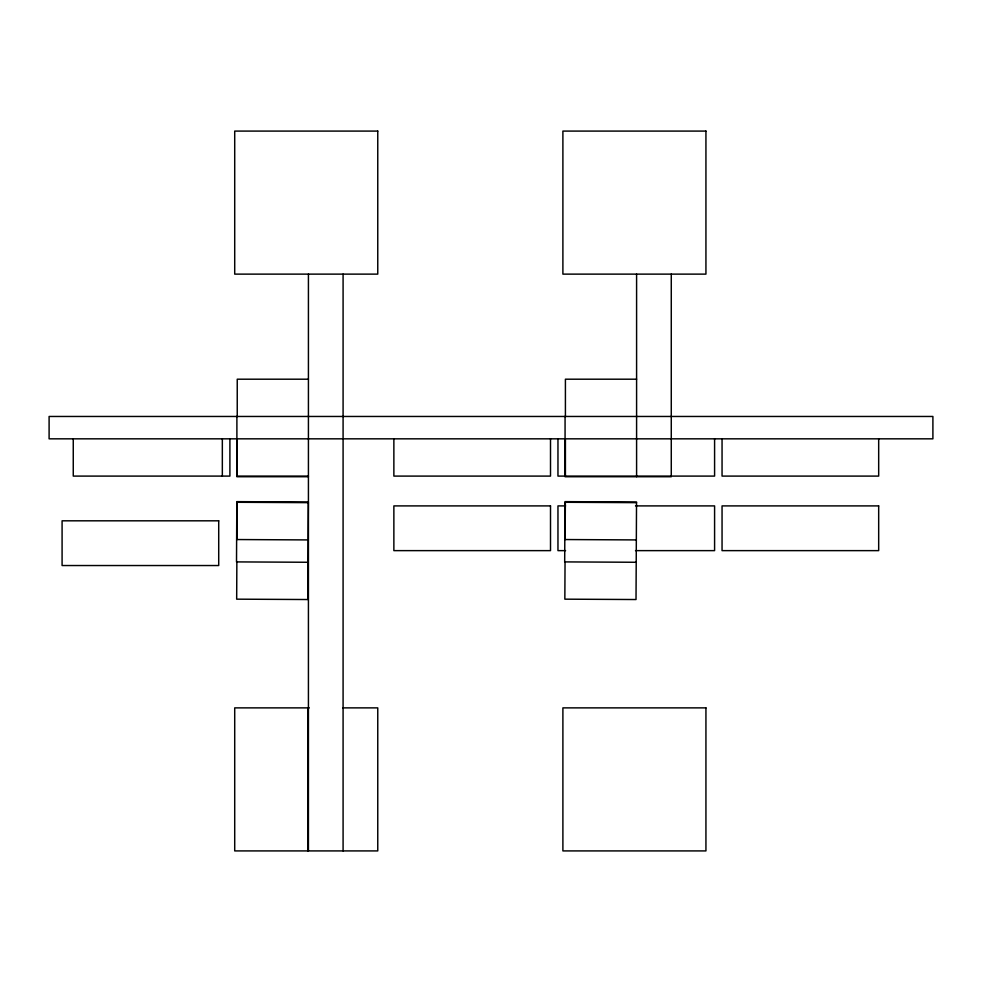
<?xml version="1.0" encoding="UTF-8"?>
<svg xmlns="http://www.w3.org/2000/svg" width="982" height="982" viewBox="0 0 982 982"><rect width="100%" height="100%" fill="white"/><g stroke="black" fill="none" stroke-linecap="round" stroke-linejoin="round"><path stroke-width="1.47" d="M236.858 561.9L236.674 599.167L307.845 599.536L308.348 502.011L236.822 501.642L236.515 561.9L308.041 562.269M565.043 561.9L564.846 599.167L636.017 599.536L636.532 502.011L565.006 501.642L564.687 561.9L636.213 562.269M308.422 379.199L237.239 379.199L237.239 416.466M636.594 379.199L565.411 379.199L565.411 416.466M564.65 438.831L49.1 438.831L49.1 416.466L932.9 416.466L932.9 438.831L565.411 438.831L565.411 476.098M308.422 476.098L237.239 476.098L237.239 438.831M308.422 476.724L236.895 476.724L236.895 416.466M565.558 505.902L557.96 505.902L557.96 550.632L565.558 550.632M635.514 505.902L714.589 505.902L714.589 550.632L635.514 550.632M309.281 707.875L234.71 707.875L234.71 850.915L377.763 850.915L377.763 707.875L342.767 707.875M636.52 502.649L565.35 502.281L565.153 539.548L636.336 539.916M308.348 502.649L237.165 502.281L236.981 539.548L308.152 539.916M878.681 438.831L878.681 476.098L722.052 476.098L722.052 438.831M714.589 438.831L714.589 476.098L557.96 476.098L557.96 438.831M671.271 274.125L671.271 476.724L565.067 476.724L565.067 416.466M636.594 274.125L636.594 476.724M550.509 438.831L550.509 476.098L393.868 476.098L393.868 438.831M343.086 274.125L343.086 850.915M308.422 274.125L308.422 850.915M307.845 707.875L307.845 850.915M229.898 438.831L229.898 476.098L73.257 476.098L73.257 438.831M222.337 438.831L222.337 476.098M377.763 131.085L234.71 131.085L234.71 274.125L377.763 274.125L377.763 131.085M705.935 131.085L562.895 131.085L562.895 274.125L705.935 274.125L705.935 131.085M550.509 505.902L393.868 505.902L393.868 550.632L550.509 550.632L550.509 505.902M878.681 505.902L722.052 505.902L722.052 550.632L878.681 550.632L878.681 505.902M218.716 520.816L62.087 520.816L62.087 565.534L218.716 565.534L218.716 520.816M705.935 707.875L562.895 707.875L562.895 850.915L705.935 850.915L705.935 707.875"/></g></svg>
